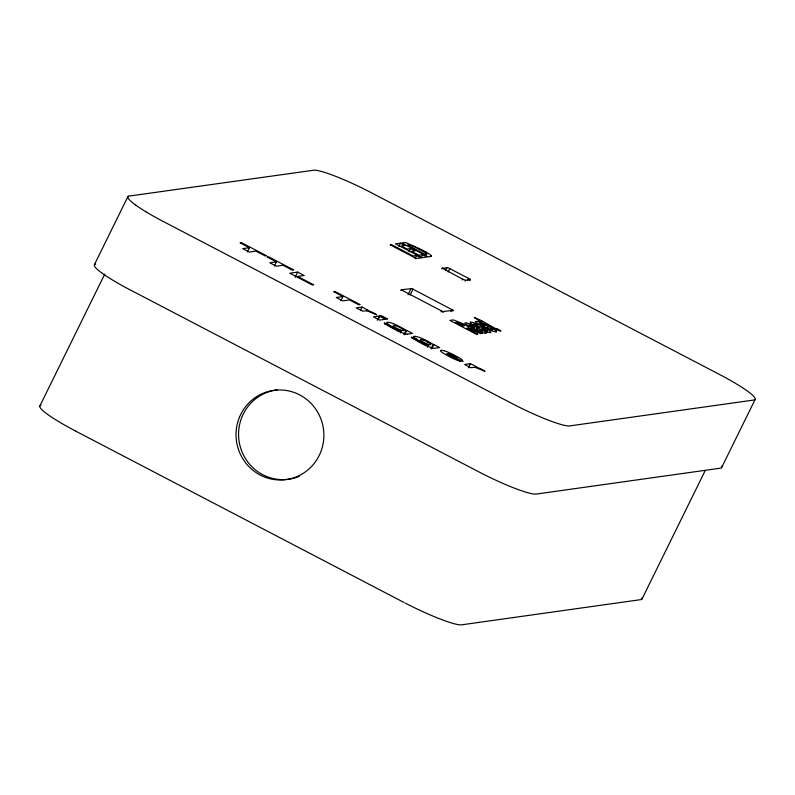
<?xml version="1.0" encoding="UTF-8"?>
<svg xmlns="http://www.w3.org/2000/svg" width="795" height="795" viewBox="0 0 795 795"><rect width="100%" height="100%" fill="white"/><g stroke="black" fill="none" stroke-linecap="round" stroke-linejoin="round"><path stroke-width="1.19" d="M413.827 336.722L414.245 336.315A25.659 3.26 26.2 0 1 414.791 336.265L418.14 336.971A10.375 1.322 26.2 0 1 419.392 337.418L421.201 338.133A9.898 1.262 26.2 0 1 425.514 340.111L428.535 341.691A8.874 1.123 26.2 0 1 431.029 343.172L439.615 347.554L434.358 348.29A39.343 4.999 26.2 0 1 433.295 348.339L425.206 345.408L412.118 338.183A7.205 0.914 26.2 0 1 411.393 337.269L411.601 337.189M401.227 289.807L411.85 288.575L453.239 310.318L442.755 311.57L401.236 289.837L400.859 290.622M94.347 264.815L127.886 196.653M39.849 406.016L104.751 274.116M247.325 251.896L249.392 247.702L240.09 242.853L241.442 242.664L266.564 255.771L265.212 255.96L255.92 251.111L249.223 252.045L242.694 248.636L249.392 247.702M274.424 266.047L276.491 261.843L267.19 256.994L268.541 256.805L293.663 269.922L292.312 270.111L283.02 265.252L276.322 266.196L269.793 262.787L276.491 261.843M295.134 277.346L297.718 272.099L304.247 275.507L297.648 276.431L313.667 284.789L312.326 284.978L289.768 273.212L297.718 272.099M340.886 300.729L342.953 296.535L333.652 291.685L335.003 291.497L360.125 304.604L358.774 304.793L349.482 299.944L342.784 300.878L336.255 297.479L342.953 296.535M360.533 310.229L362.083 307.079L367.817 310.08L366.992 310.189M398.881 246.301L400.432 243.161L404.874 245.476L401.296 245.983L407.229 249.073L410.558 248.606L415.01 250.932L411.681 251.399L418.935 255.185L422.642 254.668L427.094 256.994L422.006 257.699L395.473 243.846L400.432 243.161M409.018 251.757L410.558 248.606M377.228 320.256L379.285 316.062L385.416 319.262L379.573 320.087L373.441 316.887L379.285 316.062M379.106 318.04L380.139 315.943L381.491 315.754L387.622 318.954L386.271 319.143L380.139 315.943M415.05 258.663L416.6 255.513L421.052 257.838L416.302 258.504L390.097 244.82L391.468 244.631L413.231 255.99L416.6 255.513M421.092 257.809L422.642 254.668M408.034 294.677L411.134 288.386M410.101 295.084L413.032 289.122M400.412 332.996L401.445 330.899L398.663 329.816A8.934 1.133 26.2 0 1 395.234 328.236L394.211 327.729A11.329 1.441 26.2 0 1 392.601 326.874L391.587 326.318A9.063 1.153 26.2 0 1 389.093 324.797L387.423 323.525A13.475 1.709 26.2 0 1 386.738 322.581L387.145 322.174A25.659 3.26 26.2 0 1 387.692 322.124L391.041 322.83A10.375 1.322 26.2 0 1 392.293 323.267L394.101 323.992A9.898 1.262 26.2 0 1 398.414 325.97L401.435 327.55A8.874 1.123 26.2 0 1 403.93 329.031L412.516 333.413L407.259 334.148M403.9 334.725L405.967 330.531M404.715 334.616L406.782 330.412M441.781 268.968L442.209 268.124L448.251 267.845L469.378 278.807L470.372 279.582L469.885 280.506M445.389 270.608L446.939 267.458M448.161 271.999L449.841 268.591M441.016 311.829L441.434 310.984M442.914 312.574L443.332 311.72M427.511 347.147L428.545 345.05L425.762 343.957A8.934 1.133 26.2 0 1 422.324 342.377L421.31 341.87A11.329 1.441 26.2 0 1 419.7 341.015L418.687 340.459A9.063 1.153 26.2 0 1 416.192 338.938M462.243 280.039L462.66 279.184L442.209 268.124M430.999 348.866L433.066 344.672M431.814 348.757L433.881 344.563M465.154 281.172L465.572 280.317L470.342 279.641M451.023 311.59L452.057 309.493M467.53 280.456L468.563 278.359M452.772 311.193L453.19 310.338M473.661 329.07L474.695 326.964A5.764 0.735 26.2 0 0 471.038 325.234M480.697 322.84L481.73 320.743L494.51 327.987A16.109 2.047 26.2 0 0 495.394 328.444L496.835 328.991M480.806 331.992L481.84 329.895L479.892 329.736M480.915 332.956L483.092 329.279L487.097 330.69A6.459 0.825 26.2 0 0 487.236 330.253M481.541 332.429L483.092 329.279M484.076 327.61L485.109 325.513A5.764 0.735 26.2 0 0 481.442 323.784A4.412 0.557 26.2 0 0 480.279 324.131A5.426 0.686 26.2 0 0 483.141 325.781L485.109 325.513M468.414 367.856L470.471 363.663L476.215 366.654L475.39 366.773A18.037 2.296 26.2 0 1 477.586 367.538L478.342 367.837A4.482 0.566 26.2 0 1 478.848 368.045A5.078 0.646 26.2 0 1 481.402 369.268M486.073 332.29L487.106 330.193L484.513 328.842A8.357 1.063 26.2 0 0 483.718 328.663L479.614 327.749A5.605 0.716 26.2 0 1 475.728 326.139M495.851 330.76L496.885 328.663L500.85 330.67A11.786 1.501 26.2 0 1 500.562 331.187L495.285 329.229A24.079 3.061 26.2 0 1 493.824 328.484L478.938 321.13L479.564 321.051L474.267 317.424L481.73 320.743M641.982 599.062L705.254 470.491M721.612 467.609L755.151 399.448M128.432 196.176L314.333 170.13A53.553 6.807 26.2 0 1 367.737 190.87L722.744 376.164A53.553 6.807 26.2 0 1 754.594 399.915M94.893 264.338L95.738 264.109M754.614 399.925L569.29 425.971A53.732 6.827 26.2 0 1 564.808 425.434A52.559 6.678 26.2 0 1 560.783 424.411A54.716 6.956 26.2 0 1 551.969 421.499L549.941 420.754A53.484 6.797 26.2 0 1 515.299 405.231L160.292 219.937A53.414 6.787 26.2 0 1 145.892 211.748M641.446 599.549L461.229 624.88A53.732 6.827 26.2 0 1 456.737 624.343A52.559 6.678 26.2 0 1 452.713 623.32A54.716 6.956 26.2 0 1 443.898 620.408L441.871 619.663A53.484 6.797 26.2 0 1 407.239 604.13L405.361 603.176M384.502 323.048L384.353 323.098A7.205 0.914 26.2 0 0 385.019 324.042M40.933 405.351L40.386 405.529A53.573 6.807 26.2 0 0 72.256 429.29L74.323 430.393M404.148 242.634L401.674 242.982L428.217 256.835L430.761 256.477M426.15 254.171L425.136 254.32L407.497 245.108L408.511 244.979A35.835 4.551 26.2 0 1 409.028 244.959L409.415 244.989M362.083 307.079L356.23 307.904L362.361 311.103L366.376 310.785A8.169 1.034 26.2 0 1 366.624 310.825M401.445 330.899L400.61 331.018A17.729 2.256 26.2 0 1 399.945 331.038L397.152 329.995A10.375 1.322 26.2 0 1 394.459 328.643A7.92 1.004 26.2 0 1 393.088 327.908L384.71 323.028M474.695 326.964L472.717 327.242A5.426 0.686 26.2 0 1 469.805 325.572M486.242 327.421L489.531 326.964L479.802 322.343A9.202 1.173 26.2 0 0 477.07 321.428L475.36 321.418A9.351 1.192 26.2 0 0 476.294 322.561A10.454 1.332 26.2 0 0 476.781 322.919A9.928 1.262 26.2 0 0 478.729 324.191L482.535 326.338A19.706 2.504 26.2 0 0 484.195 327.212L487.057 328.643A11.2 1.421 26.2 0 0 490.863 330.372L491.34 330.571A8.626 1.093 26.2 0 0 493.784 331.455L495.692 331.853A16.148 2.057 26.2 0 0 496.15 331.813M428.545 345.05L427.71 345.159A17.729 2.256 26.2 0 1 427.044 345.179L424.252 344.146A10.375 1.322 26.2 0 1 421.559 342.784A7.92 1.004 26.2 0 1 420.187 342.059L411.81 337.179M470.471 363.663L464.628 364.478L470.759 367.678L474.774 367.37A8.169 1.034 26.2 0 1 475.022 367.409A8.884 1.133 26.2 0 1 475.986 367.648L484.97 371.325A8.357 1.063 26.2 0 0 481.412 369.268M465.572 280.317L462.66 279.184M490.296 328.275L492.244 328.434M376.572 314.741L367.598 311.074A8.884 1.133 26.2 0 0 366.634 310.835M444.147 350.744L441.404 350.217A23.651 3.001 26.2 0 0 440.857 350.267L440.49 350.794A13.028 1.66 26.2 0 0 441.265 351.718L441.523 351.937A10.345 1.312 26.2 0 0 443.729 353.467L447.784 355.772A19.378 2.465 26.2 0 0 449.712 356.786L451.987 357.939A11.537 1.471 26.2 0 0 460.881 361.496L447.197 354.431A6.082 0.775 26.2 0 1 446.542 353.696L463.078 361.467L461.865 359.569A11.041 1.401 26.2 0 0 458.765 357.561L451.987 353.964A11.09 1.411 26.2 0 0 447.794 352.086L446.323 351.499A11.776 1.501 26.2 0 0 444.147 350.754M478.938 327.52L478.093 327.202M423.775 340.2L420.684 339.475A20.909 2.653 26.2 0 0 420.366 339.525L420.992 340.717A4.879 0.616 26.2 0 0 423.596 342.277A5.426 0.686 26.2 0 0 427.034 343.867L427.77 344.146A5.833 0.745 26.2 0 0 428.475 344.394L430.502 344.772A19.07 2.425 26.2 0 0 430.82 344.712L430.264 343.599M475.619 326.099L474.943 325.771A7.364 0.934 26.2 0 1 473.949 325.254A6.241 0.795 26.2 0 1 470.998 323.495L470.213 322.035A24.247 3.081 26.2 0 1 470.6 321.995L473.154 322.502A8.069 1.024 26.2 0 1 477.765 324.469L477.388 325.066L473.999 323.903A10.057 1.282 26.2 0 0 473.681 324.052L477.368 325.731A63.809 8.109 26.2 0 0 478.004 325.851L482.207 326.934A5.148 0.656 26.2 0 1 484.96 328.136L485.825 328.564A7.87 1.004 26.2 0 1 486.759 329.05A6.608 0.835 26.2 0 1 489.7 330.79L490.962 332.529A21.107 2.683 26.2 0 1 490.455 332.598L488.567 332.29A8.586 1.093 26.2 0 1 487.554 331.972M404.168 602.56L75.376 430.95M466.735 328.305L477.785 334.069L476.404 334.258L449.871 320.405L452.703 320.007A41.966 5.336 26.2 0 1 453.518 319.958L463.505 323.913A7.91 1.004 26.2 0 1 468.255 326.924L468.434 327.639A13.932 1.769 26.2 0 1 471.763 328.852L472.25 329.05A39.76 5.048 26.2 0 1 475.172 330.293L482.406 333.423L480.796 333.642L471.425 329.647A30.856 3.925 26.2 0 0 469.944 329.031L469.775 328.961A4.8 0.606 26.2 0 0 467.818 328.275A12.641 1.61 26.2 0 0 467.053 328.285M75.108 430.81L74.581 430.532M145.892 211.748L144.044 210.605A54.736 6.956 26.2 0 1 137.366 206.253L135.925 205.229M416.192 338.938L414.523 337.666A13.475 1.709 26.2 0 1 413.837 336.722M102.386 273.401L103.827 274.414A54.736 6.956 26.2 0 0 110.495 278.767L112.353 279.91A53.414 6.787 26.2 0 0 126.753 288.098L481.76 473.393A53.484 6.797 26.2 0 0 516.392 488.915L518.429 489.67A54.716 6.956 26.2 0 0 527.234 492.582A52.559 6.678 26.2 0 0 531.269 493.596A53.732 6.827 26.2 0 0 535.75 494.132L721.065 468.096A53.553 6.807 26.2 0 0 721.433 466.238M385.019 324.042L398.106 331.267L406.185 334.188A39.343 4.999 26.2 0 0 407.249 334.139M641.913 597.939A53.553 6.807 26.2 0 1 641.426 599.539M299.248 476.354A45.037 43.904 82 0 1 240.001 445.766A45.037 43.904 82 0 1 277.107 389.918M102.446 273.43A53.414 6.787 26.2 0 1 94.963 264.397M135.985 205.269A53.414 6.787 26.2 0 1 128.512 196.226M367.012 310.199A18.037 2.296 26.2 0 1 369.188 310.954L369.943 311.252A4.482 0.566 26.2 0 1 370.45 311.461A5.078 0.646 26.2 0 1 373.014 312.693A8.357 1.063 26.2 0 1 376.562 314.741M490.416 328.305A4.442 0.566 26.2 0 1 492.334 329.786A4.442 0.566 26.2 0 1 490.137 329.269A6.131 0.775 26.2 0 1 486.262 327.421M492.373 328.464A10.176 1.292 26.2 0 1 496.358 331.922M487.574 331.982A8.666 1.103 26.2 0 1 482.466 329.816M480.001 329.756A4.442 0.566 26.2 0 1 481.929 331.247A4.442 0.566 26.2 0 1 479.733 330.72A6.131 0.775 26.2 0 1 475.857 328.882L479.117 328.424L469.388 323.794A9.202 1.173 26.2 0 0 466.655 322.889L464.986 322.83A9.351 1.192 26.2 0 0 465.89 324.022A10.454 1.332 26.2 0 0 466.367 324.38A9.928 1.262 26.2 0 0 468.325 325.652L472.121 327.798A19.706 2.504 26.2 0 0 473.78 328.673L476.642 330.104A11.2 1.421 26.2 0 0 480.458 331.833L480.925 332.032A8.626 1.093 26.2 0 0 483.37 332.916L485.288 333.304A16.148 2.057 26.2 0 0 485.735 333.274M481.959 329.925A10.176 1.292 26.2 0 1 485.954 333.383M404.208 242.664A26.434 3.359 26.2 0 1 405.649 242.644M405.698 242.674A9.222 1.173 26.2 0 1 406.096 242.753L421.221 249.461A20.541 2.614 26.2 0 1 426.289 252.234M426.239 252.224A13.704 1.739 26.2 0 1 430.284 254.797A11.11 1.411 26.2 0 1 431.347 255.99M431.476 256.05A19.259 2.445 26.2 0 1 430.681 256.437M426.776 253.953A19.487 2.474 26.2 0 1 426.1 254.152M426.696 253.923A5.873 0.745 26.2 0 0 426.18 253.287A7.215 0.914 26.2 0 0 423.457 251.627A22.628 2.872 26.2 0 0 414.791 247.096A8.477 1.073 26.2 0 0 414.106 246.758A6.608 0.845 26.2 0 0 409.216 244.88M469.865 325.592A4.412 0.557 26.2 0 1 471.087 325.284M423.765 340.19A5.108 0.646 26.2 0 1 430.105 343.5M427.034 341.681A6.102 0.775 26.2 0 1 427.581 341.969M403.959 330.313L403.721 330.571A19.07 2.425 26.2 0 1 403.413 330.621L401.376 330.253A5.833 0.745 26.2 0 1 400.67 330.005L399.925 329.716A5.426 0.686 26.2 0 1 396.506 328.126A4.879 0.616 26.2 0 1 393.883 326.566L393.267 325.384A20.909 2.653 26.2 0 1 393.595 325.324L396.675 326.059A5.108 0.646 26.2 0 1 399.945 327.54A6.102 0.775 26.2 0 1 400.481 327.818A5.267 0.666 26.2 0 1 403.174 329.458L403.959 330.313M464.33 325.612L464.141 325.771A46.895 5.963 26.2 0 1 463.664 325.89L462.452 326.069L455.694 322.541L457.483 322.303A28.64 3.637 26.2 0 1 457.642 322.293L464.33 325.612M457.423 358.138L448.291 353.427A5.635 0.716 26.2 0 1 449.9 353.884A5.366 0.686 26.2 0 1 453.875 355.693A5.227 0.666 26.2 0 1 456.817 357.452A5.187 0.656 26.2 0 1 457.383 358.028L457.423 358.138M239.514 417.117A45.037 43.904 82 0 0 285.326 479.693A45.037 43.904 82 0 0 315.029 408.123A45.037 43.904 82 0 0 239.514 417.117"/></g></svg>
